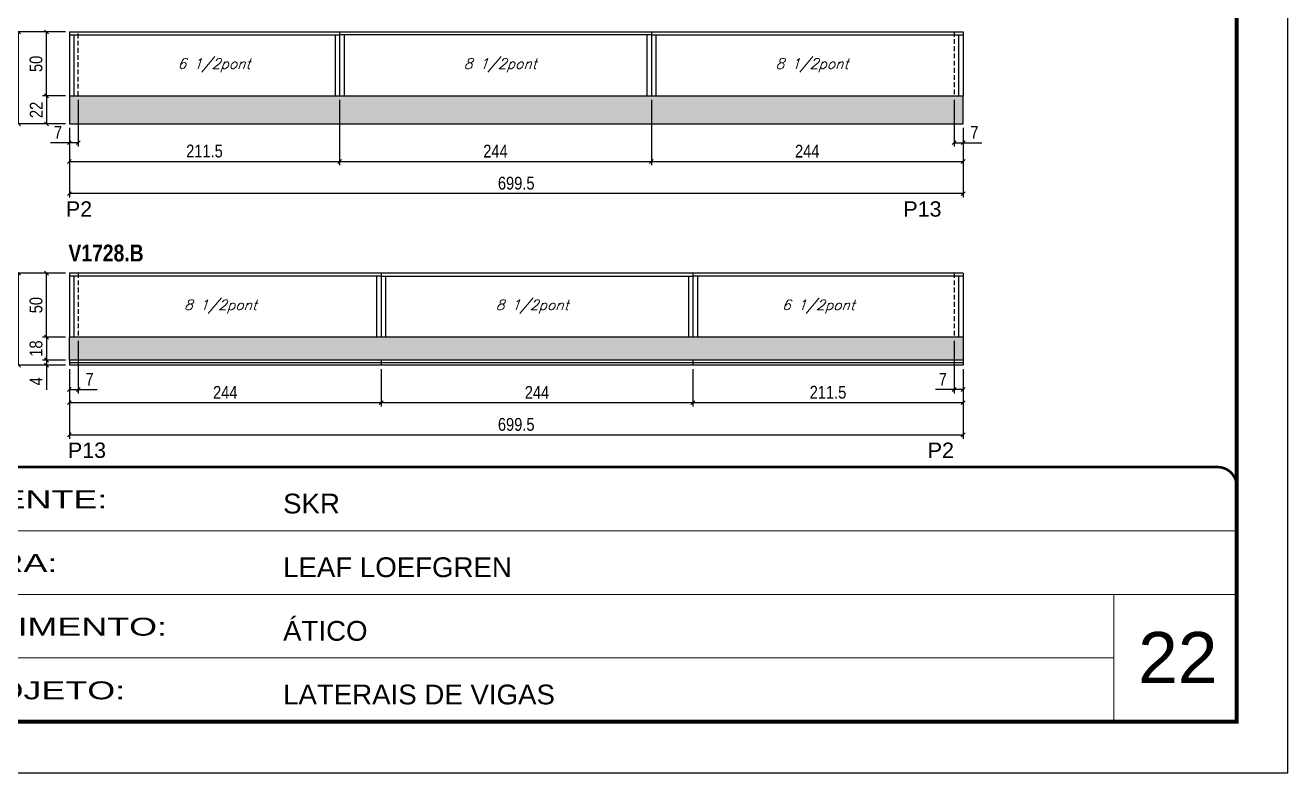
# Model space of a CAD drawing. Extents: x 3309 to 10008, y -2522 to 14608.
# Drawn here: x 5405 to 6393, y 7815 to 8400 of the extents above; entities that cross this region are included whole.
import ezdxf

# ---------------------------------------------------------------- set-up
doc = ezdxf.new("R2010")
doc.units = 0
for name, pattern in [('CONTINUO', [0]), ('DASHED', [0.75, 0.5, -0.25]), ('HIDDEN', [0.375, 0.25, -0.125])]:
    doc.linetypes.add(name, pattern=pattern)
for name, color, linetype in [('5', 5, 'Continuous'), ('COTA', 241, 'Continuous'), ('NOMENCLATURA', 7, 'Continuous'), ('Painéis', 200, 'Continuous'), ('SARR_2.2x7', 40, 'Continuous'), ('SARR_3.5x7', 81, 'Continuous'), ('SARR_EDITAR', 141, 'Continuous'), ('texto', 7, 'Continuous')]:
    doc.layers.add(name, color=color, linetype=linetype)
for name, color, linetype, lineweight in [('CARIMBO', 255, 'Continuous', 9), ('Folhas', 255, 'Continuous', 9), ('SARRAFO DE PRESSAO', 251, 'DASHED', 9)]:
    doc.layers.add(name, color=color, linetype=linetype, lineweight=lineweight)
doc.layers.add('Laje_Perimetro', color=7, linetype='Continuous', plot=False)
doc.styles.add('ARIAL', font='arial.ttf')
doc.styles.add('COTA TECNICA', font='techl___.ttf', dxfattribs={"height": 10})
doc.styles.add('Romans', font='romans.shx')
doc.styles.get("Standard").update_dxf_attribs({"font": 'arial.ttf'})
doc.styles.add('TECNICA', font='techb___.ttf', dxfattribs={"height": 10})
doc.styles.add('Tecnologia', font='')
doc.styles.get('Tecnologia').set_extended_font_data('Forgotten Futurist')
doc.dimstyles.new('PAINEL', dxfattribs={"dimtxt": 10, "dimasz": 3, "dimexe": 3, "dimexo": 3, "dimgap": 3, "dimtad": 1, "dimdec": 1, "dimzin": 12, "dimdsep": 46, "dimtxsty": 'COTA TECNICA', "dimblk1": 'OBLIQUE', "dimblk2": 'OBLIQUE', "dimsah": 1, "dimcen": 0.9, "dimclrd": 4, "dimclre": 4, "dimclrt": 240, "dimadec": 1, "dimazin": 3, "dimtfac": 1, "dimtdec": 1, "dimtmove": 0, "dimatfit": 3, "dimfxl": 1, "dimtolj": 1, "dimtzin": 12, "dimarcsym": 0})
pattern_1 = [(50, (0, -382.3465), (5.46554, -0.4781726), [0.5715, -6.2865]), (355, (0, -382.3465), (-1.0573026, 5.7317054), [0.4572, -5.0292175]), (100.451445, (0.4555, -382.3863), (4.4082374, 5.2535326), [0.4857003, -5.3427073]), (46.1842, (0, -380.8225), (8.1323712, -1.26127), [0.85725, -9.42975]), (96.63556, (0.678, -380.928), (7.122124, 7.422784), [0.728551, -8.014068]), (351.18415, (0, -380.8225), (7.122124, 7.422784), [0.685799, -7.543792]), (21, (0.762, -381.2035), (4.5484317, -3.067956), [0.5715, -6.2865]), (326, (0.762, -381.2035), (1.8540609, 5.525639), [0.4572, -5.0292]), (71.451445, (1.141, -381.459), (6.4024926, 2.457683), [0.4857003, -5.342698]), (37.5, (0, -382.3465), (0.0926581, 2.53665117), [0, -4.96824, 0, -5.1054, 0, -5.04825]), (7.5, (0, -382.3465), (2.0045899, 3.00541724), [0, -2.91084, 0, -4.85394, 0, -1.92405]), (327.5, (-1.6993, -382.3465), (4.06771786, -0.17186232), [0, -1.905, 0, -5.9436, 0, -7.8867]), (317.5, (-2.4613, -382.3465), (4.4438754, 0.7627947), [0, -2.4765, 0, -3.94716, 0, -5.6007])]

# ---------------------------------------------------------------- blocks, each defined once
blk = doc.blocks.new('9999999999')
at = {"color": 30, "linetype": 'CONTINUO'}
for p, q in [((98564.56, 34379.64), (99583.98, 34379.64)), ((98564.56, 34329.83), (99487.98, 34329.83)), ((99583.98, 34329.83), (99487.98, 34329.83)), ((99487.98, 34329.83), (99487.98, 34230.21)), ((98564.56, 34280.02), (99487.98, 34280.02))]:
    blk.add_line(p, q, dxfattribs=at)
at = {"color": 30, "linetype": 'CONTINUO', "const_width": 2}
blk.add_lwpolyline([(99583.98, 34230.21), (99583.98, 34414.45, 0.414214), (99568.98, 34429.45), (98228.98, 34429.45, 0.414214), (98213.98, 34414.45), (98213.98, 34245.21, 0.414214), (98228.98, 34230.21), (99583.98, 34230.21)], format="xyb", dxfattribs=at)
at = {"layer": 'Folhas'}
blk.add_lwpolyline([(98138.98, 34190.21), (99623.98, 34190.21), (99623.98, 35240.21), (98138.98, 35240.21)], close=True, dxfattribs=at)
at = {"layer": 'Folhas', "color": 30, "const_width": 3}
blk.add_lwpolyline([(98213.98, 34230.21), (99583.98, 34230.21), (99583.98, 35200.21), (98213.98, 35200.21)], close=True, dxfattribs=at)
at = {"color": 7, "linetype": 'Continuous', "ltscale": 5, "style": 'ARIAL'}
for s, height, p in [('SKR', 15.483, (98837.68, 34393.13)), ('LEAF LOEFGREN', 15.4829, (98837.68, 34343.32)), ('ÁTICO', 15.483, (98837.68, 34293.51)), ('LATERAIS DE VIGAS', 15.4829, (98837.68, 34243.7))]:
    blk.add_text(s, height=height, dxfattribs=at).set_placement(p)
at = {"layer": 'Folhas', "color": 7, "style": 'Tecnologia', "width": 1.5}
for s, p in [('CLIENTE:', (98573.65, 34397.17)), ('OBRA:', (98573.65, 34347.31)), ('PAVIMENTO:', (98573.65, 34297.5)), ('PROJETO:', (98573.65, 34247.69))]:
    blk.add_text(s, height=14, dxfattribs=at).set_placement(p)
blk = doc.blocks.new('_Oblique')
at = {"color": 0, "linetype": 'ByBlock', "lineweight": -2}
blk.add_line((-0.5, -0.5), (0.5, 0.5), dxfattribs=at)
blk = doc.blocks.new('*D3245')
at = {"layer": 'COTA', "color": 4, "lineweight": -2, "transparency": 16777216}
for p, q in [((5436.28, 8394.76), (5418.33, 8394.76)), ((5421.33, 8344.76), (5421.33, 8394.76)), ((5436.28, 8344.76), (5418.33, 8344.76))]:
    blk.add_line(p, q, dxfattribs=at)
at = {"layer": 'Defpoints', "color": 0, "transparency": 16777216}
for p in [(5421.33, 8394.76), (5439.28, 8394.76), (5439.28, 8344.76)]:
    blk.add_point(p, dxfattribs=at)
at = {"layer": 'COTA', "color": 4, "lineweight": -2, "transparency": 16777216, "xscale": 3, "yscale": 3, "zscale": 3}
for p, rotation in [((5421.33, 8394.76), 90), ((5421.33, 8344.76), 270)]:
    blk.add_blockref('_Oblique', p, dxfattribs=dict(at, rotation=rotation))
at = {"layer": 'COTA', "color": 240, "transparency": 16777216, "insert": (5413.22, 8369.76), "char_height": 10, "attachment_point": 5, "rotation": 90, "style": 'COTA TECNICA'}
blk.add_mtext('\\A1;50', dxfattribs=at)
blk = doc.blocks.new('*D3246')
at = {"layer": 'COTA', "color": 4, "lineweight": -2, "transparency": 16777216}
for p, q in [((5439.28, 8319.76), (5439.28, 8265.22)), ((6138.78, 8319.76), (6138.78, 8265.22)), ((6138.78, 8268.22), (5439.28, 8268.22))]:
    blk.add_line(p, q, dxfattribs=at)
at = {"layer": 'Defpoints', "color": 0, "transparency": 16777216}
for p in [(5439.28, 8322.76), (6138.78, 8322.76), (5439.28, 8268.22)]:
    blk.add_point(p, dxfattribs=at)
at = {"layer": 'COTA', "color": 4, "lineweight": -2, "transparency": 16777216, "xscale": 3, "yscale": 3, "zscale": 3, "rotation": 180}
blk.add_blockref('_Oblique', (5439.28, 8268.22), dxfattribs=at)
at = {"layer": 'COTA', "color": 4, "lineweight": -2, "transparency": 16777216, "xscale": 3, "yscale": 3, "zscale": 3}
blk.add_blockref('_Oblique', (6138.78, 8268.22), dxfattribs=at)
at = {"layer": 'COTA', "color": 240, "transparency": 16777216, "insert": (5789.03, 8276.36), "char_height": 10, "attachment_point": 5, "style": 'COTA TECNICA'}
blk.add_mtext('\\A1;699.5', dxfattribs=at)
blk = doc.blocks.new('*D3234')
at = {"layer": 'COTA', "color": 4, "lineweight": -2, "transparency": 16777216}
for p, q in [((5650.78, 8341.76), (5650.78, 8290.4)), ((5439.28, 8319.76), (5439.28, 8290.4)), ((5439.28, 8293.4), (5650.78, 8293.4))]:
    blk.add_line(p, q, dxfattribs=at)
at = {"layer": 'Defpoints', "color": 0, "transparency": 16777216}
for p in [(5650.78, 8344.76), (5439.28, 8322.76), (5650.78, 8293.4)]:
    blk.add_point(p, dxfattribs=at)
at = {"layer": 'COTA', "color": 4, "lineweight": -2, "transparency": 16777216, "xscale": 3, "yscale": 3, "zscale": 3, "rotation": 180}
blk.add_blockref('_Oblique', (5439.28, 8293.4), dxfattribs=at)
at = {"layer": 'COTA', "color": 4, "lineweight": -2, "transparency": 16777216, "xscale": 3, "yscale": 3, "zscale": 3}
blk.add_blockref('_Oblique', (5650.78, 8293.4), dxfattribs=at)
at = {"layer": 'COTA', "color": 240, "transparency": 16777216, "insert": (5545.03, 8301.51), "char_height": 10, "attachment_point": 5, "style": 'COTA TECNICA'}
blk.add_mtext('\\A1;211.5', dxfattribs=at)
blk = doc.blocks.new('*D3235')
at = {"layer": 'COTA', "color": 4, "lineweight": -2, "transparency": 16777216}
for p, q in [((5650.78, 8341.76), (5650.78, 8290.4)), ((5894.78, 8341.76), (5894.78, 8290.4)), ((5650.78, 8293.4), (5894.78, 8293.4))]:
    blk.add_line(p, q, dxfattribs=at)
at = {"layer": 'Defpoints', "color": 0, "transparency": 16777216}
for p in [(5650.78, 8344.76), (5894.78, 8344.76), (5894.78, 8293.4)]:
    blk.add_point(p, dxfattribs=at)
at = {"layer": 'COTA', "color": 4, "lineweight": -2, "transparency": 16777216, "xscale": 3, "yscale": 3, "zscale": 3, "rotation": 180}
blk.add_blockref('_Oblique', (5650.78, 8293.4), dxfattribs=at)
at = {"layer": 'COTA', "color": 4, "lineweight": -2, "transparency": 16777216, "xscale": 3, "yscale": 3, "zscale": 3}
blk.add_blockref('_Oblique', (5894.78, 8293.4), dxfattribs=at)
at = {"layer": 'COTA', "color": 240, "transparency": 16777216, "insert": (5772.78, 8301.47), "char_height": 10, "attachment_point": 5, "style": 'COTA TECNICA'}
blk.add_mtext('\\A1;244', dxfattribs=at)
blk = doc.blocks.new('*D3236')
at = {"layer": 'COTA', "color": 4, "lineweight": -2, "transparency": 16777216}
for p, q in [((5894.78, 8341.76), (5894.78, 8290.4)), ((6138.78, 8319.76), (6138.78, 8290.4)), ((5894.78, 8293.4), (6138.78, 8293.4))]:
    blk.add_line(p, q, dxfattribs=at)
at = {"layer": 'Defpoints', "color": 0, "transparency": 16777216}
for p in [(5894.78, 8344.76), (6138.78, 8322.76), (6138.78, 8293.4)]:
    blk.add_point(p, dxfattribs=at)
at = {"layer": 'COTA', "color": 4, "lineweight": -2, "transparency": 16777216, "xscale": 3, "yscale": 3, "zscale": 3, "rotation": 180}
blk.add_blockref('_Oblique', (5894.78, 8293.4), dxfattribs=at)
at = {"layer": 'COTA', "color": 4, "lineweight": -2, "transparency": 16777216, "xscale": 3, "yscale": 3, "zscale": 3}
blk.add_blockref('_Oblique', (6138.78, 8293.4), dxfattribs=at)
at = {"layer": 'COTA', "color": 240, "transparency": 16777216, "insert": (6016.78, 8301.47), "char_height": 10, "attachment_point": 5, "style": 'COTA TECNICA'}
blk.add_mtext('\\A1;244', dxfattribs=at)
blk = doc.blocks.new('*D3237')
at = {"layer": 'COTA', "color": 4, "lineweight": -2, "transparency": 16777216}
for p, q in [((6131.78, 8341.76), (6131.78, 8305.06)), ((6138.78, 8319.76), (6138.78, 8305.06)), ((6131.78, 8308.06), (6138.78, 8308.06)), ((6138.78, 8308.06), (6153.51, 8308.06))]:
    blk.add_line(p, q, dxfattribs=at)
at = {"layer": 'Defpoints', "color": 0, "transparency": 16777216}
for p in [(6131.78, 8344.76), (6138.78, 8322.76), (6138.78, 8308.06)]:
    blk.add_point(p, dxfattribs=at)
at = {"layer": 'COTA', "color": 4, "lineweight": -2, "transparency": 16777216, "xscale": 3, "yscale": 3, "zscale": 3, "rotation": 180}
blk.add_blockref('_Oblique', (6131.78, 8308.06), dxfattribs=at)
at = {"layer": 'COTA', "color": 4, "lineweight": -2, "transparency": 16777216, "xscale": 3, "yscale": 3, "zscale": 3}
blk.add_blockref('_Oblique', (6138.78, 8308.06), dxfattribs=at)
at = {"layer": 'COTA', "color": 240, "transparency": 16777216, "insert": (6147.64, 8316.13), "char_height": 10, "attachment_point": 5, "style": 'COTA TECNICA'}
blk.add_mtext('\\A1;7', dxfattribs=at)
blk = doc.blocks.new('*D3238')
at = {"layer": 'COTA', "color": 4, "lineweight": -2, "transparency": 16777216}
for p, q in [((5439.28, 8130.95), (5439.28, 8076.42)), ((6138.78, 8130.95), (6138.78, 8076.42)), ((5439.28, 8079.42), (6138.78, 8079.42))]:
    blk.add_line(p, q, dxfattribs=at)
at = {"layer": 'Defpoints', "color": 0, "transparency": 16777216}
for p in [(5439.28, 8133.95), (6138.78, 8133.95), (6138.78, 8079.42)]:
    blk.add_point(p, dxfattribs=at)
at = {"layer": 'COTA', "color": 4, "lineweight": -2, "transparency": 16777216, "xscale": 3, "yscale": 3, "zscale": 3, "rotation": 180}
blk.add_blockref('_Oblique', (5439.28, 8079.42), dxfattribs=at)
at = {"layer": 'COTA', "color": 4, "lineweight": -2, "transparency": 16777216, "xscale": 3, "yscale": 3, "zscale": 3}
blk.add_blockref('_Oblique', (6138.78, 8079.42), dxfattribs=at)
at = {"layer": 'COTA', "color": 240, "transparency": 16777216, "insert": (5789.03, 8087.55), "char_height": 10, "attachment_point": 5, "style": 'COTA TECNICA'}
blk.add_mtext('\\A1;699.5', dxfattribs=at)
blk = doc.blocks.new('*D3239')
at = {"layer": 'COTA', "color": 4, "lineweight": -2, "transparency": 16777216}
for p, q in [((5927.28, 8130.95), (5927.28, 8101.59)), ((6138.78, 8130.95), (6138.78, 8101.59)), ((6138.78, 8104.59), (5927.28, 8104.59))]:
    blk.add_line(p, q, dxfattribs=at)
at = {"layer": 'Defpoints', "color": 0, "transparency": 16777216}
for p in [(5927.28, 8133.95), (6138.78, 8133.95), (5927.28, 8104.59)]:
    blk.add_point(p, dxfattribs=at)
at = {"layer": 'COTA', "color": 4, "lineweight": -2, "transparency": 16777216, "xscale": 3, "yscale": 3, "zscale": 3, "rotation": 180}
blk.add_blockref('_Oblique', (5927.28, 8104.59), dxfattribs=at)
at = {"layer": 'COTA', "color": 4, "lineweight": -2, "transparency": 16777216, "xscale": 3, "yscale": 3, "zscale": 3}
blk.add_blockref('_Oblique', (6138.78, 8104.59), dxfattribs=at)
at = {"layer": 'COTA', "color": 240, "transparency": 16777216, "insert": (6033.03, 8112.7), "char_height": 10, "attachment_point": 5, "style": 'COTA TECNICA'}
blk.add_mtext('\\A1;211.5', dxfattribs=at)
blk = doc.blocks.new('*D3230')
at = {"layer": 'COTA', "color": 4, "lineweight": -2, "transparency": 16777216}
for p, q in [((5683.28, 8130.95), (5683.28, 8101.59)), ((5927.28, 8130.95), (5927.28, 8101.59)), ((5927.28, 8104.59), (5683.28, 8104.59))]:
    blk.add_line(p, q, dxfattribs=at)
at = {"layer": 'Defpoints', "color": 0, "transparency": 16777216}
for p in [(5683.28, 8133.95), (5927.28, 8133.95), (5683.28, 8104.59)]:
    blk.add_point(p, dxfattribs=at)
at = {"layer": 'COTA', "color": 4, "lineweight": -2, "transparency": 16777216, "xscale": 3, "yscale": 3, "zscale": 3, "rotation": 180}
blk.add_blockref('_Oblique', (5683.28, 8104.59), dxfattribs=at)
at = {"layer": 'COTA', "color": 4, "lineweight": -2, "transparency": 16777216, "xscale": 3, "yscale": 3, "zscale": 3}
blk.add_blockref('_Oblique', (5927.28, 8104.59), dxfattribs=at)
at = {"layer": 'COTA', "color": 240, "transparency": 16777216, "insert": (5805.28, 8112.66), "char_height": 10, "attachment_point": 5, "style": 'COTA TECNICA'}
blk.add_mtext('\\A1;244', dxfattribs=at)
blk = doc.blocks.new('*D3240')
at = {"layer": 'COTA', "color": 4, "lineweight": -2, "transparency": 16777216}
for p, q in [((5439.28, 8130.95), (5439.28, 8101.59)), ((5683.28, 8130.95), (5683.28, 8101.59)), ((5683.28, 8104.59), (5439.28, 8104.59))]:
    blk.add_line(p, q, dxfattribs=at)
at = {"layer": 'Defpoints', "color": 0, "transparency": 16777216}
for p in [(5439.28, 8133.95), (5683.28, 8133.95), (5439.28, 8104.59)]:
    blk.add_point(p, dxfattribs=at)
at = {"layer": 'COTA', "color": 4, "lineweight": -2, "transparency": 16777216, "xscale": 3, "yscale": 3, "zscale": 3, "rotation": 180}
blk.add_blockref('_Oblique', (5439.28, 8104.59), dxfattribs=at)
at = {"layer": 'COTA', "color": 4, "lineweight": -2, "transparency": 16777216, "xscale": 3, "yscale": 3, "zscale": 3}
blk.add_blockref('_Oblique', (5683.28, 8104.59), dxfattribs=at)
at = {"layer": 'COTA', "color": 240, "transparency": 16777216, "insert": (5561.28, 8112.66), "char_height": 10, "attachment_point": 5, "style": 'COTA TECNICA'}
blk.add_mtext('\\A1;244', dxfattribs=at)
blk = doc.blocks.new('*D3241')
at = {"layer": 'COTA', "color": 4, "lineweight": -2, "transparency": 16777216}
for p, q in [((5446.28, 8152.95), (5446.28, 8111.87)), ((5439.28, 8130.95), (5439.28, 8111.87)), ((5439.28, 8114.87), (5446.28, 8114.87)), ((5446.28, 8114.87), (5461.01, 8114.87))]:
    blk.add_line(p, q, dxfattribs=at)
at = {"layer": 'Defpoints', "color": 0, "transparency": 16777216}
for p in [(5446.28, 8155.95), (5439.28, 8133.95), (5439.28, 8114.87)]:
    blk.add_point(p, dxfattribs=at)
at = {"layer": 'COTA', "color": 4, "lineweight": -2, "transparency": 16777216, "xscale": 3, "yscale": 3, "zscale": 3, "rotation": 180}
blk.add_blockref('_Oblique', (5439.28, 8114.87), dxfattribs=at)
at = {"layer": 'COTA', "color": 4, "lineweight": -2, "transparency": 16777216, "xscale": 3, "yscale": 3, "zscale": 3}
blk.add_blockref('_Oblique', (5446.28, 8114.87), dxfattribs=at)
at = {"layer": 'COTA', "color": 240, "transparency": 16777216, "insert": (5455.14, 8122.94), "char_height": 10, "attachment_point": 5, "style": 'COTA TECNICA'}
blk.add_mtext('\\A1;7', dxfattribs=at)
blk = doc.blocks.new('*D3242')
at = {"layer": 'COTA', "color": 4, "lineweight": -2, "transparency": 16777216}
for p, q in [((5436.28, 8344.76), (5418.33, 8344.76)), ((5421.33, 8344.76), (5421.33, 8322.76)), ((5436.28, 8322.76), (5418.33, 8322.76))]:
    blk.add_line(p, q, dxfattribs=at)
at = {"layer": 'Defpoints', "color": 0, "transparency": 16777216}
for p in [(5439.28, 8344.76), (5421.33, 8322.76), (5439.28, 8322.76)]:
    blk.add_point(p, dxfattribs=at)
at = {"layer": 'COTA', "color": 4, "lineweight": -2, "transparency": 16777216, "xscale": 3, "yscale": 3, "zscale": 3}
for p, rotation in [((5421.33, 8344.76), 90), ((5421.33, 8322.76), 270)]:
    blk.add_blockref('_Oblique', p, dxfattribs=dict(at, rotation=rotation))
at = {"layer": 'COTA', "color": 240, "transparency": 16777216, "insert": (5413.33, 8333.76), "char_height": 10, "attachment_point": 5, "rotation": 90, "style": 'COTA TECNICA'}
blk.add_mtext('\\A1;22', dxfattribs=at)
blk = doc.blocks.new('*D3243')
at = {"layer": 'COTA', "color": 4, "lineweight": -2, "transparency": 16777216}
for p, q in [((5436.28, 8394.76), (5396.42, 8394.76)), ((5399.42, 8322.76), (5399.42, 8394.76)), ((5436.28, 8322.76), (5396.42, 8322.76))]:
    blk.add_line(p, q, dxfattribs=at)
at = {"layer": 'Defpoints', "color": 0, "transparency": 16777216}
for p in [(5399.42, 8394.76), (5439.28, 8394.76), (5439.28, 8322.76)]:
    blk.add_point(p, dxfattribs=at)
at = {"layer": 'COTA', "color": 4, "lineweight": -2, "transparency": 16777216, "xscale": 3, "yscale": 3, "zscale": 3}
for p, rotation in [((5399.42, 8394.76), 90), ((5399.42, 8322.76), 270)]:
    blk.add_blockref('_Oblique', p, dxfattribs=dict(at, rotation=rotation))
at = {"layer": 'COTA', "color": 240, "transparency": 16777216, "insert": (5391.34, 8358.76), "char_height": 10, "attachment_point": 5, "rotation": 90, "style": 'COTA TECNICA'}
blk.add_mtext('\\A1;72', dxfattribs=at)
blk = doc.blocks.new('*D3231')
at = {"layer": 'COTA', "color": 4, "lineweight": -2, "transparency": 16777216}
for p, q in [((5436.28, 8205.95), (5418.33, 8205.95)), ((5421.33, 8155.95), (5421.33, 8205.95)), ((5436.28, 8155.95), (5418.33, 8155.95))]:
    blk.add_line(p, q, dxfattribs=at)
at = {"layer": 'Defpoints', "color": 0, "transparency": 16777216}
for p in [(5421.33, 8205.95), (5439.28, 8205.95), (5439.28, 8155.95)]:
    blk.add_point(p, dxfattribs=at)
at = {"layer": 'COTA', "color": 4, "lineweight": -2, "transparency": 16777216, "xscale": 3, "yscale": 3, "zscale": 3}
for p, rotation in [((5421.33, 8205.95), 90), ((5421.33, 8155.95), 270)]:
    blk.add_blockref('_Oblique', p, dxfattribs=dict(at, rotation=rotation))
at = {"layer": 'COTA', "color": 240, "transparency": 16777216, "insert": (5413.22, 8180.95), "char_height": 10, "attachment_point": 5, "rotation": 90, "style": 'COTA TECNICA'}
blk.add_mtext('\\A1;50', dxfattribs=at)
blk = doc.blocks.new('*D3232')
at = {"layer": 'COTA', "color": 4, "lineweight": -2, "transparency": 16777216}
for p, q in [((5436.28, 8155.95), (5418.33, 8155.95)), ((5421.33, 8155.95), (5421.33, 8137.95)), ((5436.28, 8137.95), (5418.33, 8137.95))]:
    blk.add_line(p, q, dxfattribs=at)
at = {"layer": 'Defpoints', "color": 0, "transparency": 16777216}
for p in [(5439.28, 8155.95), (5421.33, 8137.95), (5439.28, 8137.95)]:
    blk.add_point(p, dxfattribs=at)
at = {"layer": 'COTA', "color": 4, "lineweight": -2, "transparency": 16777216, "xscale": 3, "yscale": 3, "zscale": 3}
for p, rotation in [((5421.33, 8155.95), 90), ((5421.33, 8137.95), 270)]:
    blk.add_blockref('_Oblique', p, dxfattribs=dict(at, rotation=rotation))
at = {"layer": 'COTA', "color": 240, "transparency": 16777216, "insert": (5413.23, 8146.95), "char_height": 10, "attachment_point": 5, "rotation": 90, "style": 'COTA TECNICA'}
blk.add_mtext('\\A1;18', dxfattribs=at)
blk = doc.blocks.new('*D3233')
at = {"layer": 'COTA', "color": 4, "lineweight": -2, "transparency": 16777216}
for p, q in [((5436.28, 8205.95), (5396.42, 8205.95)), ((5399.42, 8133.95), (5399.42, 8205.95)), ((5436.28, 8133.95), (5396.42, 8133.95))]:
    blk.add_line(p, q, dxfattribs=at)
at = {"layer": 'Defpoints', "color": 0, "transparency": 16777216}
for p in [(5399.42, 8205.95), (5439.28, 8205.95), (5439.28, 8133.95)]:
    blk.add_point(p, dxfattribs=at)
at = {"layer": 'COTA', "color": 4, "lineweight": -2, "transparency": 16777216, "xscale": 3, "yscale": 3, "zscale": 3}
for p, rotation in [((5399.42, 8205.95), 90), ((5399.42, 8133.95), 270)]:
    blk.add_blockref('_Oblique', p, dxfattribs=dict(at, rotation=rotation))
at = {"layer": 'COTA', "color": 240, "transparency": 16777216, "insert": (5391.34, 8169.95), "char_height": 10, "attachment_point": 5, "rotation": 90, "style": 'COTA TECNICA'}
blk.add_mtext('\\A1;72', dxfattribs=at)
blk = doc.blocks.new('*D3244')
at = {"layer": 'COTA', "color": 4, "lineweight": -2, "transparency": 16777216}
for p, q in [((5436.28, 8137.95), (5418.33, 8137.95)), ((5436.28, 8133.95), (5418.33, 8133.95)), ((5421.33, 8137.95), (5421.33, 8140.95)), ((5421.33, 8137.95), (5421.33, 8133.95)), ((5421.33, 8133.95), (5421.33, 8114.71))]:
    blk.add_line(p, q, dxfattribs=at)
at = {"layer": 'Defpoints', "color": 0, "transparency": 16777216}
for p in [(5421.33, 8133.95), (5439.28, 8137.95), (5439.28, 8133.95)]:
    blk.add_point(p, dxfattribs=at)
at = {"layer": 'COTA', "color": 4, "lineweight": -2, "transparency": 16777216, "xscale": 3, "yscale": 3, "zscale": 3}
for p, rotation in [((5421.33, 8137.95), 270), ((5421.33, 8133.95), 90)]:
    blk.add_blockref('_Oblique', p, dxfattribs=dict(at, rotation=rotation))
at = {"layer": 'COTA', "color": 240, "transparency": 16777216, "insert": (5413.25, 8121.33), "char_height": 10, "attachment_point": 5, "rotation": 90, "style": 'COTA TECNICA'}
blk.add_mtext('\\A1;4', dxfattribs=at)
blk = doc.blocks.new('*D3248')
at = {"layer": 'COTA', "color": 4, "lineweight": -2, "transparency": 16777216}
for p, q in [((5446.28, 8341.76), (5446.28, 8305.06)), ((5439.28, 8319.76), (5439.28, 8305.06)), ((5439.28, 8308.06), (5424.55, 8308.06)), ((5446.28, 8308.06), (5439.28, 8308.06))]:
    blk.add_line(p, q, dxfattribs=at)
at = {"layer": 'Defpoints', "color": 0, "transparency": 16777216}
for p in [(5446.28, 8344.76), (5439.28, 8322.76), (5439.28, 8308.06)]:
    blk.add_point(p, dxfattribs=at)
at = {"layer": 'COTA', "color": 4, "lineweight": -2, "transparency": 16777216, "xscale": 3, "yscale": 3, "zscale": 3, "rotation": 180}
blk.add_blockref('_Oblique', (5439.28, 8308.06), dxfattribs=at)
at = {"layer": 'COTA', "color": 4, "lineweight": -2, "transparency": 16777216, "xscale": 3, "yscale": 3, "zscale": 3}
blk.add_blockref('_Oblique', (5446.28, 8308.06), dxfattribs=at)
at = {"layer": 'COTA', "color": 240, "transparency": 16777216, "insert": (5430.41, 8316.13), "char_height": 10, "attachment_point": 5, "style": 'COTA TECNICA'}
blk.add_mtext('\\A1;7', dxfattribs=at)
blk = doc.blocks.new('*D3249')
at = {"layer": 'COTA', "color": 4, "lineweight": -2, "transparency": 16777216}
for p, q in [((6131.78, 8152.95), (6131.78, 8111.87)), ((6138.78, 8130.95), (6138.78, 8111.87)), ((6131.78, 8114.87), (6117.05, 8114.87)), ((6138.78, 8114.87), (6131.78, 8114.87))]:
    blk.add_line(p, q, dxfattribs=at)
at = {"layer": 'Defpoints', "color": 0, "transparency": 16777216}
for p in [(6131.78, 8155.95), (6138.78, 8133.95), (6138.78, 8114.87)]:
    blk.add_point(p, dxfattribs=at)
at = {"layer": 'COTA', "color": 4, "lineweight": -2, "transparency": 16777216, "xscale": 3, "yscale": 3, "zscale": 3, "rotation": 180}
blk.add_blockref('_Oblique', (6131.78, 8114.87), dxfattribs=at)
at = {"layer": 'COTA', "color": 4, "lineweight": -2, "transparency": 16777216, "xscale": 3, "yscale": 3, "zscale": 3}
blk.add_blockref('_Oblique', (6138.78, 8114.87), dxfattribs=at)
at = {"layer": 'COTA', "color": 240, "transparency": 16777216, "insert": (6122.91, 8122.94), "char_height": 10, "attachment_point": 5, "style": 'COTA TECNICA'}
blk.add_mtext('\\A1;7', dxfattribs=at)

msp = doc.modelspace()

# ---------------------------------------------------------------- hatches: boundary and pattern name
at = {"layer": 'COTA'}
h = msp.add_hatch(dxfattribs=at)
h.set_pattern_fill('AR-CONC', color=256, scale=0.03)
h.set_pattern_definition(pattern_1)
h.paths.add_polyline_path([(5439.28, 8344.76), (5439.28, 8322.76), (6138.78, 8322.76), (6138.78, 8344.76)])
h = msp.add_hatch(dxfattribs=at)
h.set_pattern_fill('AR-CONC', color=256, scale=0.03)
h.set_pattern_definition(pattern_1)
h.paths.add_polyline_path([(5439.28, 8155.95), (5439.28, 8137.95), (6138.78, 8137.95), (6138.78, 8155.95)])

# ---------------------------------------------------------------- linework, layer by layer
for p, q in [((5439.28, 8344.76), (5439.28, 8322.76)), ((6138.78, 8322.76), (6138.78, 8344.76)), ((5439.28, 8322.76), (6138.78, 8322.76)), ((5439.28, 8137.95), (5439.28, 8155.95)), ((6138.78, 8155.95), (6138.78, 8137.95)), ((6138.78, 8137.95), (6138.78, 8133.95))]:
    msp.add_line(p, q, dxfattribs=at)
at = {"layer": 'Laje_Perimetro'}
msp.add_lwpolyline([(6392.87, 8864.98), (4907.87, 8864.98), (4907.87, 7814.98), (6392.87, 7814.98)], close=True, dxfattribs=at)
at = {"layer": 'Painéis', "linetype": 'ByBlock'}
for p, q in [((5439.28, 8394.76), (6138.78, 8394.76)), ((5439.28, 8394.76), (5439.28, 8344.76)), ((5650.78, 8394.76), (5650.78, 8344.76)), ((5894.78, 8394.76), (5894.78, 8344.76)), ((6138.78, 8394.76), (6138.78, 8344.76)), ((5439.28, 8344.76), (6138.78, 8344.76)), ((6138.78, 8205.95), (5439.28, 8205.95)), ((5439.28, 8205.95), (5439.28, 8155.95)), ((5683.28, 8205.95), (5683.28, 8155.95)), ((5927.28, 8205.95), (5927.28, 8155.95)), ((6138.78, 8205.95), (6138.78, 8155.95)), ((6138.78, 8155.95), (5439.28, 8155.95)), ((6138.78, 8137.95), (5439.28, 8137.95)), ((5439.28, 8137.95), (5439.28, 8133.95)), ((6138.78, 8133.95), (5439.28, 8133.95)), ((5683.28, 8137.95), (5683.28, 8133.95)), ((5927.28, 8137.95), (5927.28, 8133.95))]:
    msp.add_line(p, q, dxfattribs=at)
at = {"layer": 'SARR_2.2x7', "linetype": 'Continuous'}
for p, q in [((5439.28, 8392.56), (5650.78, 8392.56)), ((5894.78, 8392.56), (5650.78, 8392.56)), ((5894.78, 8392.56), (6138.78, 8392.56)), ((5683.28, 8203.75), (5439.28, 8203.75)), ((5683.28, 8203.75), (5927.28, 8203.75)), ((6138.78, 8203.75), (5927.28, 8203.75))]:
    msp.add_line(p, q, dxfattribs=at)
at = {"layer": 'SARR_2.2x7', "linetype": 'HIDDEN', "ltscale": 15}
for p, q in [((5446.28, 8344.76), (5446.28, 8394.76)), ((6131.78, 8394.76), (6131.78, 8344.76)), ((5446.28, 8205.95), (5446.28, 8155.95)), ((6131.78, 8205.95), (6131.78, 8155.95))]:
    msp.add_line(p, q, dxfattribs=at)
at = {"layer": 'SARR_3.5x7'}
for p, q in [((5442.78, 8392.56), (5442.78, 8344.76)), ((5647.28, 8392.56), (5647.28, 8344.76)), ((5654.28, 8392.56), (5654.28, 8344.76)), ((5891.28, 8392.56), (5891.28, 8344.76)), ((5898.28, 8392.56), (5898.28, 8344.76)), ((6135.28, 8392.56), (6135.28, 8344.76)), ((5442.78, 8203.75), (5442.78, 8155.95)), ((5679.78, 8203.75), (5679.78, 8155.95)), ((5686.78, 8203.75), (5686.78, 8155.95)), ((5923.78, 8203.75), (5923.78, 8155.95)), ((5930.78, 8203.75), (5930.78, 8155.95)), ((6135.28, 8203.75), (6135.28, 8155.95))]:
    msp.add_line(p, q, dxfattribs=at)
at = {"layer": 'SARR_EDITAR'}
for p, q in [((5439.28, 8135.95), (5683.28, 8135.95)), ((5683.28, 8135.95), (5927.28, 8135.95)), ((5927.28, 8135.95), (6138.78, 8135.95))]:
    msp.add_line(p, q, dxfattribs=at)

# ---------------------------------------------------------------- block references
at = {"layer": 'SARRAFO DE PRESSAO', "color": 6, "linetype": 'ByBlock'}
msp.add_blockref('9999999999', (-93231.11, -26375.22), dxfattribs=at)

# ---------------------------------------------------------------- texts
at = {"layer": '5', "linetype": 'Continuous'}
for s, rotation, p in [('P2', 0.00004, (5436.6, 8250.21)), ('P13', 0.00004, (6092.05, 8250.21)), ('P13', 359.99996, (5438.19, 8061.4)), ('P2', 359.99996, (6111.1, 8061.4))]:
    msp.add_text(s, height=12, rotation=rotation, dxfattribs=at).set_placement(p)
at = {"layer": 'CARIMBO', "style": 'ARIAL'}
msp.add_text('22', height=40, dxfattribs=at).set_placement((6275.73, 7885.13))
at = {"layer": 'NOMENCLATURA', "style": 'TECNICA'}
msp.add_text('V1728.B', height=13.2, dxfattribs=at).set_placement((5438.56, 8215.14))
at = {"layer": 'texto', "color": 2, "char_height": 8, "attachment_point": 5, "style": 'Romans'}
for s, insert in [('{\\Q19;\\C256;6 1/2pont}', (5552.53, 8368.66)), ('{\\Q19;\\C256;8 1/2pont}', (5776.53, 8368.66)), ('{\\Q19;\\C256;8 1/2pont}', (6020.53, 8368.66)), ('{\\Q19;\\C256;8 1/2pont}', (5557.53, 8179.85)), ('{\\Q19;\\C256;8 1/2pont}', (5801.53, 8179.85)), ('{\\Q19;\\C256;6 1/2pont}', (6025.53, 8179.85))]:
    msp.add_mtext(s, dxfattribs=dict(at, insert=insert))

# ---------------------------------------------------------------- dimensions: what is measured, and where the dimension line sits
at = {"layer": 'COTA'}
for base, p1, p2, angle, picture, middle in [((5399.42, 8394.76), (5439.28, 8322.76), (5439.28, 8394.76), 90, '*D3243', (5391.34, 8358.76)), ((5421.33, 8394.76), (5439.28, 8344.76), (5439.28, 8394.76), 90, '*D3245', (5413.22, 8369.76)), ((5421.33, 8322.76), (5439.28, 8344.76), (5439.28, 8322.76), 90, '*D3242', (5413.33, 8333.76)), ((5439.28, 8308.06), (5446.28, 8344.76), (5439.28, 8322.76), 180, '*D3248', (5430.41, 8316.13)), ((5399.42, 8205.95), (5439.28, 8133.95), (5439.28, 8205.95), 90, '*D3233', (5391.34, 8169.95)), ((5421.33, 8205.95), (5439.28, 8155.95), (5439.28, 8205.95), 90, '*D3231', (5413.22, 8180.95)), ((5421.33, 8137.95), (5439.28, 8155.95), (5439.28, 8137.95), 90, '*D3232', (5413.23, 8146.95)), ((5421.33, 8133.95), (5439.28, 8137.95), (5439.28, 8133.95), 90, '*D3244', (5413.25, 8121.33)), ((6138.78, 8079.42), (5439.28, 8133.95), (6138.78, 8133.95), 180, '*D3238', (5789.03, 8087.55)), ((5927.28, 8104.59), (6138.78, 8133.95), (5927.28, 8133.95), 180, '*D3239', (6033.03, 8112.7))]:
    dim = msp.add_linear_dim(base=base, p1=p1, p2=p2, angle=angle, dimstyle='PAINEL', dxfattribs=at)
    dim.commit()
    dim.dimension.update_dxf_attribs({"geometry": picture, "text_midpoint": middle})
for base, p1, p2, picture, middle in [((5650.78, 8293.4), (5439.28, 8322.76), (5650.78, 8344.76), '*D3234', (5545.03, 8301.51)), ((6138.78, 8308.06), (6131.78, 8344.76), (6138.78, 8322.76), '*D3237', (6147.64, 8316.13)), ((5439.28, 8268.22), (6138.78, 8322.76), (5439.28, 8322.76), '*D3246', (5789.03, 8276.36))]:
    dim = msp.add_linear_dim(base=base, p1=p1, p2=p2, dimstyle='PAINEL', dxfattribs=at)
    dim.commit()
    dim.dimension.update_dxf_attribs({"geometry": picture, "text_midpoint": middle})
for base, p1, p2, picture, middle in [((5894.78, 8293.4), (5650.78, 8344.76), (5894.78, 8344.76), '*D3235', (5772.78, 8301.47)), ((6138.78, 8293.4), (5894.78, 8344.76), (6138.78, 8322.76), '*D3236', (6016.78, 8301.47))]:
    dim = msp.add_linear_dim(base=base, p1=p1, p2=p2, dimstyle='PAINEL', override={"dimtmove": 1}, dxfattribs=at)
    dim.commit()
    dim.dimension.update_dxf_attribs({"geometry": picture, "text_midpoint": middle})
for base, p1, p2, angle, picture, middle in [((5439.28, 8114.87), (5446.28, 8155.95), (5439.28, 8133.95), 180, '*D3241', (5455.14, 8114.87)), ((6138.78, 8114.87), (6131.78, 8155.95), (6138.78, 8133.95), 0, '*D3249', (6122.91, 8114.87))]:
    dim = msp.add_linear_dim(base=base, p1=p1, p2=p2, angle=angle, dimstyle='PAINEL', dxfattribs=at)
    dim.commit()
    dim.dimension.update_dxf_attribs({"geometry": picture, "text_midpoint": middle, "dimtype": 160})
for base, p1, p2, picture, middle in [((5439.28, 8104.59), (5683.28, 8133.95), (5439.28, 8133.95), '*D3240', (5561.28, 8112.66)), ((5683.28, 8104.59), (5927.28, 8133.95), (5683.28, 8133.95), '*D3230', (5805.28, 8112.66))]:
    dim = msp.add_linear_dim(base=base, p1=p1, p2=p2, angle=180, dimstyle='PAINEL', override={"dimtmove": 1}, dxfattribs=at)
    dim.commit()
    dim.dimension.update_dxf_attribs({"geometry": picture, "text_midpoint": middle})

doc.saveas('drawing.dxf')
